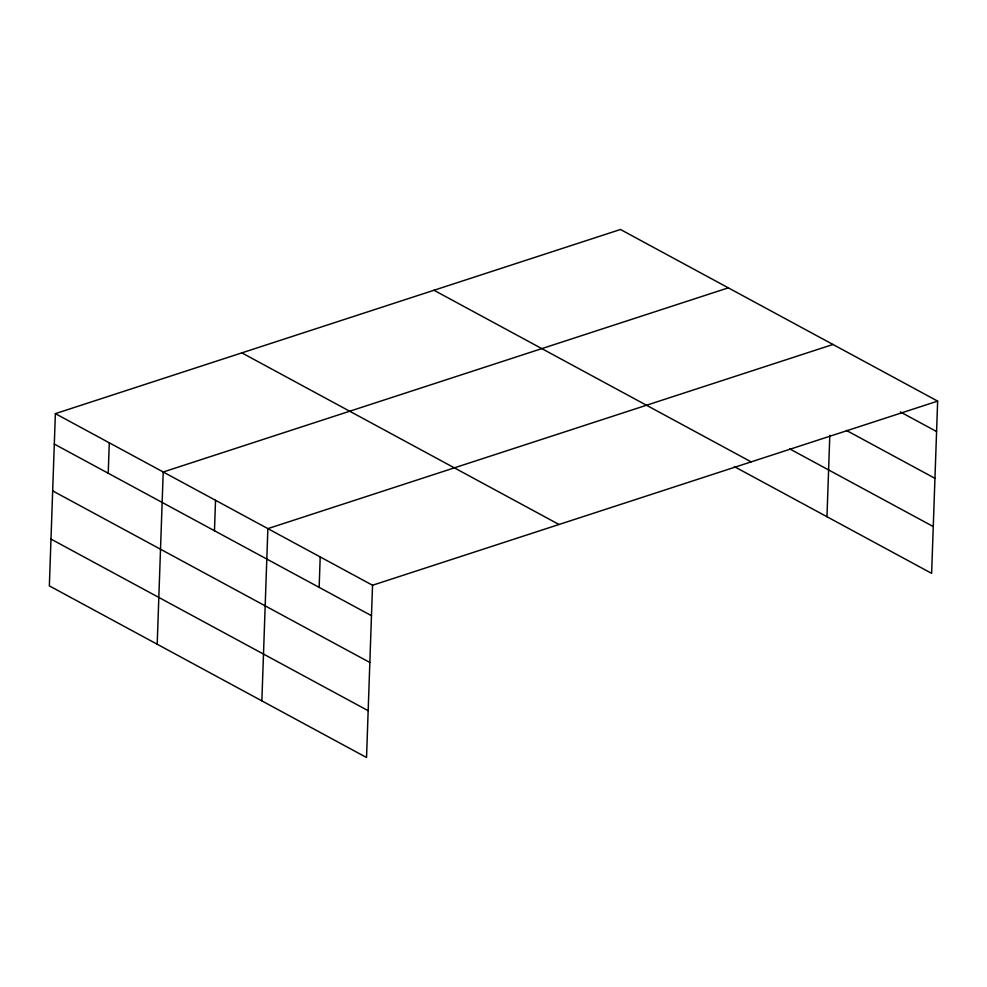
<?xml version="1.0" encoding="UTF-8"?>
<svg xmlns="http://www.w3.org/2000/svg" width="987" height="987" viewBox="0 0 987 987"><rect width="100%" height="100%" fill="white"/><g stroke="black" fill="none" stroke-linecap="round" stroke-linejoin="round"><path stroke-width="1.48" d="M55.371 413.639L49.35 585.883L366.535 757.51L372.543 585.254L55.371 413.639L620.465 229.49L937.65 401.117L931.629 573.361L734.377 466.629M108.225 473.242L109.286 442.818M157.192 644.24L163.213 471.996L728.307 287.846M214.475 530.735L215.536 500.31M261.863 700.869L267.872 528.625L832.979 344.475M319.146 587.376L320.207 556.939M826.97 516.732L829.808 435.267M372.543 585.254L937.65 401.117M900.354 411.937L936.589 431.541M846.39 430.418L934.948 478.337M789.686 448.875L933.27 526.564M433.984 290.264L751.169 461.879M241.852 352.877L559.037 524.492M54.297 444.076L371.482 615.691M52.669 490.872L369.854 662.487M50.979 539.087L368.163 710.702"/></g></svg>
